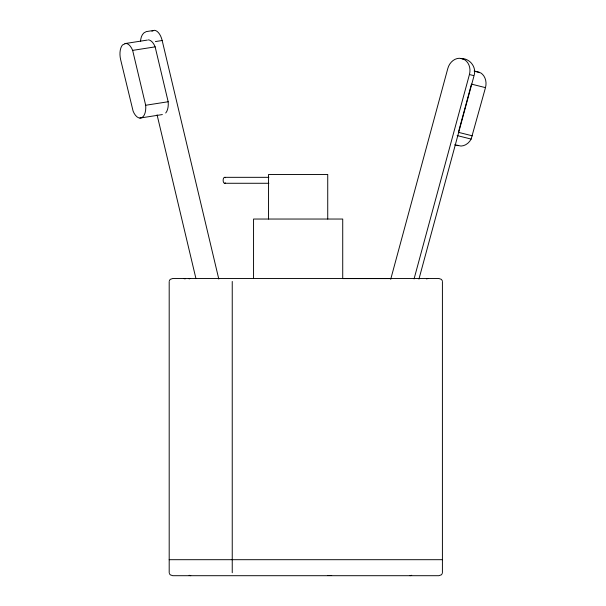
<?xml version="1.0" encoding="UTF-8"?>
<svg xmlns="http://www.w3.org/2000/svg" width="606" height="606" viewBox="0 0 606 606"><rect width="100%" height="100%" fill="white"/><g stroke="black" fill="none" stroke-linecap="round" stroke-linejoin="round"><path stroke-width="0.91" d="M140.524 41.443C140.744 37.64 142.039 32.966 146.107 31.717M390.711 279.268L447.804 68.486A13.355 11.226 -75.9 0 1 459.189 58.274L462.105 58.623L464.787 59.842A13.355 11.226 -75.9 0 1 469.43 74.53L414.065 278.927M418.935 279.131L474.043 75.697C476.869 67.084 469.817 58.168 460.78 58.464L463.325 59.176M454.614 144.826L461.037 146.046A13.355 11.226 -75.9 0 0 471.15 139.077L485.482 87.635A13.355 11.226 -75.9 0 0 480.838 72.947L475.248 71.379M169.316 280.684L170.241 279.358L172.748 278.487L438.858 278.487L441.365 279.358L442.289 280.684M442.289 573.496L441.365 574.829L438.858 575.7L172.748 575.7L170.241 574.829L169.316 573.496M151.886 31.201L154.394 30.3A13.355 6.977 81.1 0 1 162.173 40.511L218.796 279.04M139.865 118.072L141.653 117.731L143.236 116.511A13.355 6.977 81.1 0 0 145.675 105.262L132.646 50.381A13.355 6.977 81.1 0 0 125.881 43.405L122.51 44.965A13.355 6.977 81.1 0 0 120.639 59.653L133.093 111.095A13.355 6.977 81.1 0 0 139.865 118.072L162.363 114.557M189.133 278.881L189.92 278.586M411.694 575.299L410.065 575.7M426.419 278.881L428.192 278.487M146.675 31.542L153.424 30.489M124.904 43.587L147.402 40.079M155.424 41.564L162.173 40.511M132.646 50.381L155.144 46.867L168.173 101.747A13.355 6.977 81.1 0 1 165.726 112.996M145.675 105.262L168.173 101.747M331.679 575.556L327.414 575.45M224.621 177.331L268.882 177.331M224.621 183.277L268.882 183.277M342.935 278.586L391.4 278.586M169.195 559.694L442.41 559.694M183.406 278.487L185.186 278.881M190.761 575.7L189.133 575.299M384.469 278.487L385.181 278.586M474.119 70.963L479.384 72.281M469.43 74.53L473.634 75.583M485.482 87.635L471.46 84.12L458.401 132.328L472.422 135.842M457.129 135.562L471.15 139.077M456.901 145.152L458.121 145.705M157.075 114.86L195.958 278.654M442.41 281.457L442.41 572.731M342.723 278.487L342.723 219.039L253.558 219.039L253.558 278.487M327.732 219.039L327.732 174.46L268.549 174.46L268.549 219.039M232.242 281.457L232.242 572.731M169.195 281.457L169.195 572.731M148.379 39.89A13.355 6.977 81.1 0 1 149.629 40.163M150.25 40.45A13.355 6.977 81.1 0 1 155.144 46.867M225.364 182.876A2.969 1.485 -90 0 1 223.137 180.3A2.969 1.485 -90 0 1 225.364 177.732"/></g></svg>
